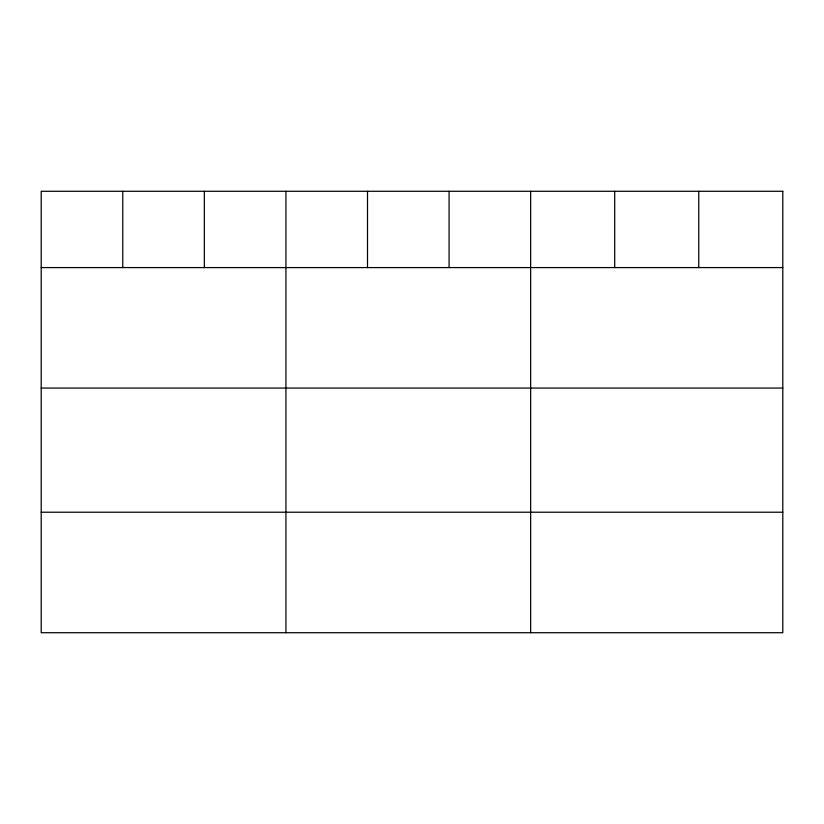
<?xml version="1.0" encoding="UTF-8"?>
<svg xmlns="http://www.w3.org/2000/svg" width="824" height="824" viewBox="0 0 824 824"><rect width="100%" height="100%" fill="white"/><g stroke="black" fill="none" stroke-linecap="round" stroke-linejoin="round"><path stroke-width="1.24" d="M41.2 267.584L782.8 267.584M41.2 388.073L782.8 388.073M41.2 512.219L782.8 512.219M698.752 191.281L698.752 267.584M614.704 191.281L614.704 267.584M530.656 191.281L530.656 632.719M449.08 191.281L449.08 267.584M367.504 191.281L367.504 267.584M285.928 191.281L285.928 632.719M204.352 191.281L204.352 267.584M122.776 191.281L122.776 267.584M782.8 191.281L41.2 191.281L41.2 632.719L782.8 632.719L782.8 191.281"/></g></svg>
